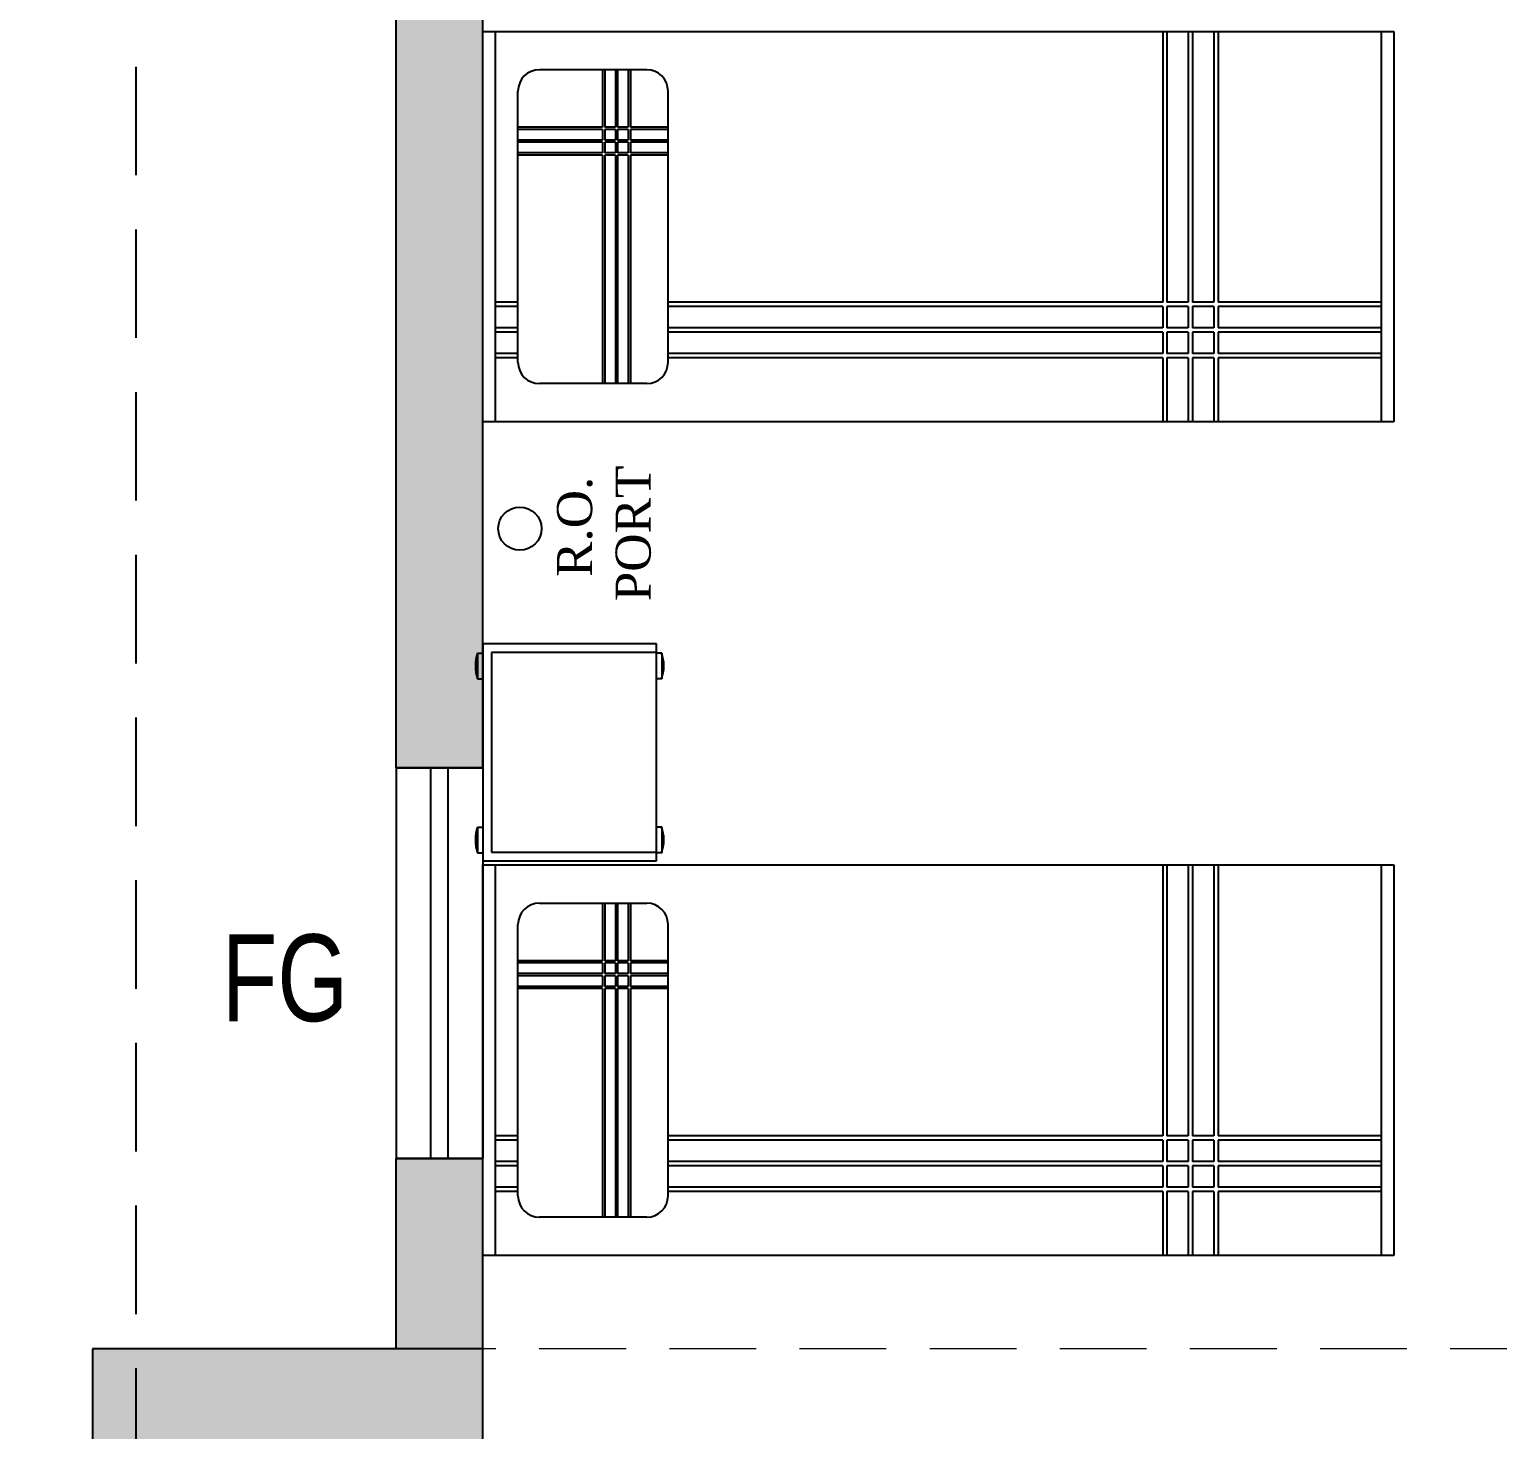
# Model space of a CAD drawing. Extents: x 11034434 to 11724204, y -4674497 to -3911811.
# Drawn here: x 11639349 to 11642733, y -4547449 to -4544222 of the extents above; entities that cross this region are included whole.
import ezdxf

# ---------------------------------------------------------------- set-up
doc = ezdxf.new("R2010")
doc.units = 0
doc.header["$MEASUREMENT"] = 0
doc.linetypes.add('DASHED', pattern=[0.75, 0.5, -0.25])
doc.linetypes.add('HIDDEN', pattern=[0.375, 0.25, -0.125])
doc.layers.get('0').update_dxf_attribs({"color": 251, "linetype": 'CONTINUOUS'})
for name, color, linetype in [('BEAM', 251, 'CONTINUOUS'), ('HATCH', 251, 'CONTINUOUS'), ('HS', 251, 'CONTINUOUS')]:
    doc.layers.add(name, color=color, linetype=linetype)
doc.layers.add('OT TEXT', color=251, linetype='CONTINUOUS', lineweight=5)
doc.styles.add('ARIAL', font='arial.ttf', dxfattribs={"width": 0.75})
doc.styles.get("Standard").update_dxf_attribs({"font": 'arial.ttf'})

msp = doc.modelspace()

# ---------------------------------------------------------------- hatches: boundary and pattern name
at = {"layer": 'HATCH', "ltscale": 500}
h = msp.add_hatch(color=251, dxfattribs=at)
h.dxf.hatch_style = 1
h.paths.add_polyline_path([(11633364, -4566323), (11633664, -4566323), (11633664, -4567223), (11633364, -4567223)])
h.paths.add_polyline_path([(11676774, -4570188), (11677674, -4570188), (11677674, -4570488), (11676774, -4570488)])
h.paths.add_polyline_path([(11651189, -4576253), (11651489, -4576253), (11651489, -4577153), (11651189, -4577153)])
h.paths.add_polyline_path([(11673574, -4576253), (11674174, -4576253), (11674174, -4576553), (11673574, -4576553)])
h.paths.add_polyline_path([(11629934, -4558133), (11630684, -4558133), (11630684, -4558433), (11629934, -4558433)])
h.paths.add_polyline_path([(11629934, -4561663), (11630834, -4561663), (11630834, -4561963), (11629934, -4561963)])
h.paths.add_polyline_path([(11666915.7, -4576153), (11667744, -4576153), (11667744, -4576453), (11666915.7, -4576453)])
h.paths.add_polyline_path([(11643159, -4575553), (11643459, -4575553), (11643459, -4576453), (11643159, -4576453)])
h.paths.add_polyline_path([(11636989, -4575703), (11637289, -4575703), (11637289, -4576453), (11636989, -4576453)])
h.paths.add_polyline_path([(11636664, -4576478), (11636964, -4576478), (11636964, -4577228), (11636664, -4577228)])
h.paths.add_polyline_path([(11629934, -4547263), (11630684, -4547263), (11630684, -4547563), (11629934, -4547563)])
h.paths.add_polyline_path([(11676774, -4547263), (11677674, -4547263), (11677674, -4547563), (11676774, -4547563)])
h.paths.add_polyline_path([(11629834, -4566323), (11630134, -4566323), (11630134, -4567223), (11629834, -4567223)])
h.paths.add_polyline_path([(11636664, -4575703), (11636964, -4575703), (11636964, -4576453), (11636664, -4576453)])
h.paths.add_polyline_path([(11676674, -4533533), (11676974, -4533533), (11676974, -4532554.7), (11676674, -4532554.7)])
h.paths.add_polyline_path([(11629934, -4554533), (11630684, -4554533), (11630684, -4554833), (11629934, -4554833)])
h.paths.add_polyline_path([(11658389, -4576253), (11658689, -4576253), (11658689, -4577153), (11658389, -4577153)])
h.paths.add_polyline_path([(11676774, -4527303), (11677674, -4527303), (11677674, -4527603), (11676774, -4527603)])
h.paths.add_polyline_path([(11676774, -4543663), (11677674, -4543663), (11677674, -4543963), (11676774, -4543963)])
h.paths.add_polyline_path([(11629934, -4550933), (11630684, -4550933), (11630684, -4551233), (11629934, -4551233)])
h.paths.add_polyline_path([(11661989, -4570223), (11662289, -4570223), (11662289, -4571123), (11661989, -4571123)])
h.paths.add_polyline_path([(11676774, -4550933), (11677674, -4550933), (11677674, -4551233), (11676774, -4551233)])
h.paths.add_polyline_path([(11634979, -4536533), (11635279, -4536533), (11635279, -4537133), (11634979, -4537133)])
h.paths.add_polyline_path([(11629934, -4536533), (11630834, -4536533), (11630834, -4536833), (11629934, -4536833)])
h.paths.add_polyline_path([(11676774, -4536533), (11677574, -4536533), (11677574, -4536833), (11676774, -4536833)])
h.paths.add_polyline_path([(11673574, -4565263), (11674272.9, -4565263), (11674272.9, -4565563), (11673574, -4565563)])
h.paths.add_polyline_path([(11670744, -4576153), (11671572.3, -4576153), (11671572.3, -4576453), (11670744, -4576453)])
h.paths.add_polyline_path([(11676774, -4558133), (11677674, -4558133), (11677674, -4558433), (11676774, -4558433)])
h.paths.add_polyline_path([(11634979, -4532933), (11635279, -4532933), (11635279, -4533533), (11634979, -4533533)])
h.paths.add_polyline_path([(11635304, -4532933), (11635604, -4532933), (11635604, -4533533), (11635304, -4533533)])
h.paths.add_polyline_path([(11631314, -4532633), (11631614, -4532633), (11631614, -4533533), (11631314, -4533533)])
h.paths.add_polyline_path([(11676774, -4576153), (11677674, -4576153), (11677674, -4576453), (11676774, -4576453)])
h.paths.add_polyline_path([(11649424, -4525003), (11649724, -4525003), (11649724, -4525903), (11649424, -4525903)])
h.paths.add_polyline_path([(11655454, -4525003), (11655754, -4525003), (11655754, -4525903), (11655454, -4525903)])
h.paths.add_polyline_path([(11633364, -4575703), (11633664, -4575703), (11633664, -4576453), (11633364, -4576453)])
h.paths.add_polyline_path([(11635304, -4536533), (11635604, -4536533), (11635604, -4537133), (11635304, -4537133)])
h.paths.add_polyline_path([(11646124, -4525003), (11646424, -4525003), (11646424, -4525903), (11646124, -4525903)])
h.paths.add_polyline_path([(11631314, -4526753), (11631614, -4526753), (11631614, -4527503), (11631314, -4527503)])
h.paths.add_polyline_path([(11634979, -4540133), (11635279, -4540133), (11635279, -4540733), (11634979, -4540733)])
h.paths.add_polyline_path([(11635304, -4540733), (11635604, -4540733), (11635604, -4540133), (11635304, -4540133)])
h.paths.add_polyline_path([(11633364, -4561213), (11633664, -4561213), (11633664, -4561963), (11633364, -4561963)])
h.paths.add_polyline_path([(11634979, -4526753), (11635279, -4526753), (11635279, -4527503), (11634979, -4527503)])
h.paths.add_polyline_path([(11632914, -4576478), (11633664, -4576478), (11633664, -4576778), (11632914, -4576778)])
h.paths.add_polyline_path([(11661989, -4576253), (11662289, -4576253), (11662289, -4577153), (11661989, -4577153)])
h.paths.add_polyline_path([(11633364, -4570223), (11633664, -4570223), (11633664, -4570973), (11633364, -4570973)])
h.paths.add_polyline_path([(11654789, -4576253), (11655089, -4576253), (11655089, -4577153), (11654789, -4577153)])
h.paths.add_polyline_path([(11676774, -4540133), (11677674, -4540133), (11677674, -4540433), (11676774, -4540433)])
h.paths.add_polyline_path([(11629934, -4543663), (11630684, -4543663), (11630684, -4543963), (11629934, -4543963)])
h.paths.add_polyline_path([(11670744, -4576478), (11671344, -4576478), (11671344, -4576778), (11670744, -4576778)])
h.paths.add_polyline_path([(11629659, -4576478), (11630409, -4576478), (11630409, -4576778), (11629659, -4576778)])
h.paths.add_polyline_path([(11667144, -4576478), (11667744, -4576478), (11667744, -4576778), (11667144, -4576778)])
h.paths.add_polyline_path([(11630834, -4540133), (11629934, -4540133), (11629934, -4540433), (11630834, -4540433)])
h.paths.add_polyline_path([(11643159, -4570223), (11643459, -4570223), (11643459, -4571123), (11643159, -4571123)])
h.paths.add_polyline_path([(11647589, -4576253), (11647889, -4576253), (11647889, -4577153), (11647589, -4577153)])
h.paths.add_polyline_path([(11667444, -4570223), (11667744, -4570223), (11667744, -4571123), (11667444, -4571123)])
h.paths.add_polyline_path([(11676774, -4561663), (11677674, -4561663), (11677674, -4561963), (11676774, -4561963)])
h.paths.add_polyline_path([(11676774, -4566923), (11677752.3, -4566923), (11677752.3, -4567223), (11676774, -4567223)])
h.paths.add_polyline_path([(11637734, -4526603), (11638034, -4526603), (11638034, -4527503), (11637734, -4527503)])
edge = h.paths.add_edge_path()
edge.add_line((11658239, -4526603), (11658239, -4527503))
edge.add_line((11670744, -4567223), (11671722.3, -4567223))
edge.add_line((11636664, -4561213), (11636664, -4561963))
edge.add_line((11658539, -4533533), (11658539, -4532633))
edge.add_line((11636964, -4570973), (11636964, -4570223))
edge.add_line((11636989, -4570223), (11636989, -4570973))
h.paths.add_polyline_path([(11655454, -4566923), (11656354, -4566923), (11656354, -4567223), (11655454, -4567223)], flags=17)
h.paths.add_polyline_path([(11640094, -4566323), (11640394, -4566323), (11640394, -4567223), (11640094, -4567223)], flags=17)
h.paths.add_polyline_path([(11636989, -4566473), (11637289, -4566473), (11637289, -4567223), (11636989, -4567223)], flags=17)
h.paths.add_polyline_path([(11636989, -4570223), (11637289, -4570223), (11637289, -4570973), (11636989, -4570973)], flags=17)
h.paths.add_polyline_path([(11645445.7, -4566923), (11646424, -4566923), (11646424, -4567223), (11645445.7, -4567223)], flags=17)
h.paths.add_polyline_path([(11647249.9, -4570223), (11648228.1, -4570223), (11648228.1, -4570523), (11647249.9, -4570523)], flags=17)
h.paths.add_polyline_path([(11660814, -4566923), (11661714, -4566923), (11661714, -4567223), (11660814, -4567223)], flags=17)
h.paths.add_polyline_path([(11649424, -4566923), (11650402.3, -4566923), (11650402.3, -4567223), (11649424, -4567223)], flags=17)
h.paths.add_polyline_path([(11666844, -4566923), (11667744, -4566923), (11667744, -4567223), (11666844, -4567223)], flags=17)
h.paths.add_polyline_path([(11636664, -4566473), (11636964, -4566473), (11636964, -4567223), (11636664, -4567223)], flags=17)
h.paths.add_polyline_path([(11636664, -4570223), (11636964, -4570223), (11636964, -4570973), (11636664, -4570973)], flags=17)
h.paths.add_polyline_path([(11660814, -4540133), (11661714, -4540133), (11661714, -4540433), (11660814, -4540433)], flags=17)
h.paths.add_polyline_path([(11655454, -4532933), (11655754, -4532933), (11655754, -4533533), (11655454, -4533533)], flags=16)
h.paths.add_polyline_path([(11655454, -4547263), (11656354, -4547263), (11656354, -4547563), (11655454, -4547563)], flags=17)
h.paths.add_polyline_path([(11652224, -4531073), (11652824, -4531073), (11652824, -4531373), (11652224, -4531373)], flags=17)
h.paths.add_polyline_path([(11652224, -4533233), (11652824, -4533233), (11652824, -4533533), (11652224, -4533533)], flags=16)
h.paths.add_polyline_path([(11660814, -4561663), (11661714, -4561663), (11661714, -4561963), (11660814, -4561963)], flags=17)
h.paths.add_polyline_path([(11636664, -4561213), (11636964, -4561213), (11636964, -4561963), (11636664, -4561963)], flags=17)
h.paths.add_polyline_path([(11646424, -4551233), (11645524, -4551233), (11645524, -4550933), (11646424, -4550933)], flags=17)
h.paths.add_polyline_path([(11639494, -4558133), (11640394, -4558133), (11640394, -4558433), (11639494, -4558433)], flags=17)
h.paths.add_polyline_path([(11646124, -4561363), (11646424, -4561363), (11646424, -4562263), (11646124, -4562263)], flags=17)
h.paths.add_polyline_path([(11639494, -4561663), (11640394, -4561663), (11640394, -4561963), (11639494, -4561963)], flags=17)
h.paths.add_polyline_path([(11655454, -4558133), (11656354, -4558133), (11656354, -4558433), (11655454, -4558433)], flags=17)
h.paths.add_polyline_path([(11636989, -4561213), (11637289, -4561213), (11637289, -4561963), (11636989, -4561963)], flags=17)
h.paths.add_polyline_path([(11639494, -4554533), (11640394, -4554533), (11640394, -4554833), (11639494, -4554833)], flags=17)
h.paths.add_polyline_path([(11660814, -4543663), (11661714, -4543663), (11661714, -4543963), (11660814, -4543963)], flags=17)
h.paths.add_polyline_path([(11660814, -4554533), (11661714, -4554533), (11661714, -4554833), (11660814, -4554833)], flags=17)
h.paths.add_polyline_path([(11660814, -4550933), (11661714, -4550933), (11661714, -4551233), (11660814, -4551233)], flags=17)
h.paths.add_polyline_path([(11664314, -4565263), (11664914, -4565263), (11664914, -4565563), (11664314, -4565563)], flags=17)
h.paths.add_polyline_path([(11670744, -4547263), (11671644, -4547263), (11671644, -4547563), (11670744, -4547563)], flags=17)
h.paths.add_polyline_path([(11666844, -4547263), (11667744, -4547263), (11667744, -4547563), (11666844, -4547563)], flags=17)
h.paths.add_polyline_path([(11649424, -4554233), (11649724, -4554233), (11649724, -4555133), (11649424, -4555133)], flags=17)
h.paths.add_polyline_path([(11655454, -4554533), (11656354, -4554533), (11656354, -4554833), (11655454, -4554833)], flags=17)
h.paths.add_polyline_path([(11670744, -4566923), (11671722.3, -4566923), (11671722.3, -4567223), (11670744, -4567223)], flags=17)
h.paths.add_polyline_path([(11646124, -4554233), (11646424, -4554233), (11646424, -4555133), (11646124, -4555133)], flags=17)
h.paths.add_polyline_path([(11667444, -4554233), (11667744, -4554233), (11667744, -4555133), (11667444, -4555133)], flags=17)
h.paths.add_polyline_path([(11649424, -4547263), (11650324, -4547263), (11650324, -4547563), (11649424, -4547563)], flags=17)
h.paths.add_polyline_path([(11662541.5, -4533233), (11663441.5, -4533233), (11663441.5, -4533533), (11662541.5, -4533533)], flags=17)
h.paths.add_polyline_path([(11666844, -4533233), (11667744, -4533233), (11667744, -4533533), (11666844, -4533533)], flags=17)
h.paths.add_polyline_path([(11670744, -4533233), (11671644, -4533233), (11671644, -4533533), (11670744, -4533533)], flags=17)
h.paths.add_polyline_path([(11655454, -4550933), (11656354, -4550933), (11656354, -4551233), (11655454, -4551233)], flags=17)
h.paths.add_polyline_path([(11649424, -4550933), (11650324, -4550933), (11650324, -4551233), (11649424, -4551233)], flags=17)
h.paths.add_polyline_path([(11642994, -4565263), (11643594, -4565263), (11643594, -4565563), (11642994, -4565563)], flags=17)
h.paths.add_polyline_path([(11655454, -4540133), (11656354, -4540133), (11656354, -4540433), (11655454, -4540433)], flags=17)
h.paths.add_polyline_path([(11639494, -4550933), (11640394, -4550933), (11640394, -4551233), (11639494, -4551233)], flags=17)
h.paths.add_polyline_path([(11670744, -4550933), (11671644, -4550933), (11671644, -4551233), (11670744, -4551233)], flags=17)
h.paths.add_polyline_path([(11666844, -4550933), (11667744, -4550933), (11667744, -4551233), (11666844, -4551233)], flags=17)
h.paths.add_polyline_path([(11670744, -4554233), (11671044, -4554233), (11671044, -4555133), (11670744, -4555133)], flags=17)
h.paths.add_polyline_path([(11649424, -4557833), (11649724, -4557833), (11649724, -4558733), (11649424, -4558733)], flags=17)
h.paths.add_polyline_path([(11670744, -4561363), (11671044, -4561363), (11671044, -4562263), (11670744, -4562263)], flags=17)
h.paths.add_polyline_path([(11655454, -4543663), (11656354, -4543663), (11656354, -4543963), (11655454, -4543963)], flags=17)
h.paths.add_polyline_path([(11667444, -4543363), (11667744, -4543363), (11667744, -4544263), (11667444, -4544263)], flags=17)
h.paths.add_polyline_path([(11670744, -4543363), (11671044, -4543363), (11671044, -4544263), (11670744, -4544263)], flags=17)
h.paths.add_polyline_path([(11645524, -4547263), (11646424, -4547263), (11646424, -4547563), (11645524, -4547563)], flags=17)
h.paths.add_polyline_path([(11660618.7, -4547262.8), (11661714, -4547263), (11661714, -4547563), (11660618.7, -4547562.8)], flags=17)
h.paths.add_polyline_path([(11639494, -4547263), (11640394, -4547263), (11640394, -4547563), (11639494, -4547563)], flags=17)
h.paths.add_polyline_path([(11654449.9, -4570223), (11655428.1, -4570223), (11655428.1, -4570523), (11654449.9, -4570523)], flags=17)
h.paths.add_polyline_path([(11646124, -4557833), (11646424, -4557833), (11646424, -4558733), (11646124, -4558733)], flags=17)
h.paths.add_polyline_path([(11641979, -4527503), (11642279, -4527503), (11642279, -4526703), (11641979, -4526703)], flags=17)
h.paths.add_polyline_path([(11670744, -4539833), (11671044, -4539833), (11671044, -4540733), (11670744, -4540733)], flags=17)
h.paths.add_polyline_path([(11646124, -4530473), (11646424, -4530473), (11646424, -4531373), (11646124, -4531373)], flags=17)
h.paths.add_polyline_path([(11660814, -4536533), (11661714, -4536533), (11661714, -4536833), (11660814, -4536833)], flags=17)
h.paths.add_polyline_path([(11655454, -4530473), (11655754, -4530473), (11655754, -4531373), (11655454, -4531373)], flags=17)
h.paths.add_polyline_path([(11641979, -4532633), (11642279, -4532633), (11642279, -4533533), (11641979, -4533533)], flags=17)
h.paths.add_polyline_path([(11658239, -4532633), (11658539, -4532633), (11658539, -4533533), (11658239, -4533533)], flags=16)
h.paths.add_polyline_path([(11639494, -4536533), (11640394, -4536533), (11640394, -4536833), (11639494, -4536833)], flags=17)
h.paths.add_polyline_path([(11649424, -4536533), (11650069, -4536533), (11650069, -4536833), (11649424, -4536833)], flags=17)
h.paths.add_polyline_path([(11637734, -4532633), (11638034, -4532633), (11638034, -4533533), (11637734, -4533533)], flags=17)
h.paths.add_polyline_path([(11667444, -4526603), (11667744, -4526603), (11667744, -4527503), (11667444, -4527503)], flags=17)
h.paths.add_polyline_path([(11646124, -4532633), (11646424, -4532633), (11646424, -4533533), (11646124, -4533533)], flags=17)
h.paths.add_polyline_path([(11662841.5, -4526603), (11663141.5, -4526603), (11663141.5, -4527503), (11662841.5, -4527503)], flags=17)
h.paths.add_polyline_path([(11670744, -4536533), (11671644, -4536533), (11671644, -4536833), (11670744, -4536833)], flags=17)
h.paths.add_polyline_path([(11646124, -4543363), (11646424, -4543363), (11646424, -4544263), (11646124, -4544263)], flags=17)
h.paths.add_polyline_path([(11639494, -4540133), (11640394, -4540133), (11640394, -4540433), (11639494, -4540433)], flags=17)
h.paths.add_polyline_path([(11658239, -4526603), (11658539, -4526603), (11658539, -4527503), (11658239, -4527503)], flags=17)
h.paths.add_polyline_path([(11666844, -4536533), (11667744, -4536533), (11667744, -4536833), (11666844, -4536833)], flags=17)
h.paths.add_polyline_path([(11670744, -4526603), (11671044, -4526603), (11671044, -4527503), (11670744, -4527503)], flags=17)
h.paths.add_polyline_path([(11658049.9, -4570223), (11659028.1, -4570223), (11659028.1, -4570523), (11658049.9, -4570523)], flags=17)
h.paths.add_polyline_path([(11655454, -4536533), (11656354, -4536533), (11656354, -4536833), (11655454, -4536833)], flags=17)
h.paths.add_polyline_path([(11655454, -4561663), (11656354, -4561663), (11656354, -4561963), (11655454, -4561963)], flags=17)
h.paths.add_polyline_path([(11649424, -4539833), (11649724, -4539833), (11649724, -4540733), (11649424, -4540733)], flags=17)
h.paths.add_polyline_path([(11660814, -4558133), (11661714, -4558133), (11661714, -4558433), (11660814, -4558433)], flags=17)
h.paths.add_polyline_path([(11646124, -4540733), (11646424, -4540733), (11646424, -4539835.4), (11646124, -4539835.4)], flags=17)
h.paths.add_polyline_path([(11667444, -4557833), (11667744, -4557833), (11667744, -4558733), (11667444, -4558733)], flags=17)
h.paths.add_polyline_path([(11649424, -4561363), (11649724, -4561363), (11649724, -4562263), (11649424, -4562263)], flags=17)
h.paths.add_polyline_path([(11670744, -4557833), (11671044, -4557833), (11671044, -4558733), (11670744, -4558733)], flags=17)
h.paths.add_polyline_path([(11645445.7, -4536533), (11646424, -4536533), (11646424, -4536833), (11645445.7, -4536833)], flags=17)
h.paths.add_polyline_path([(11667444, -4561363), (11667744, -4561363), (11667744, -4562263), (11667444, -4562263)], flags=17)
h.paths.add_polyline_path([(11649424, -4543363), (11649724, -4543363), (11649724, -4544263), (11649424, -4544263)], flags=17)
h.paths.add_polyline_path([(11639494, -4543663), (11640394, -4543663), (11640394, -4543963), (11639494, -4543963)], flags=17)
h.paths.add_polyline_path([(11667444, -4539833), (11667744, -4539833), (11667744, -4540733), (11667444, -4540733)], flags=17)
h.paths.add_polyline_path([(11671044, -4570280.2), (11670744, -4570280.2), (11670744, -4571201.3), (11671044, -4571201.3)])
at = {"layer": 'HS', "lineweight": -3, "ltscale": 500}
h = msp.add_hatch(color=256, dxfattribs=at)
h.dxf.hatch_style = 1
h.paths.add_polyline_path([(11640194, -4545924), (11640394, -4545924), (11640394, -4545172), (11640194, -4545172)])
h.paths.add_polyline_path([(11640394, -4543246.5), (11640394, -4541604.5), (11640194, -4541604.5), (11640194, -4543246.5)])
h.paths.add_polyline_path([(11640194, -4547263), (11640194, -4546824), (11640394, -4546824), (11640394, -4547263)])
h.paths.add_polyline_path([(11640194, -4543663), (11640194, -4543246.5), (11640394, -4543246.5), (11640394, -4543663)])
h.paths.add_polyline_path([(11640194, -4543963), (11640194, -4545172), (11640394, -4545172), (11640394, -4543963)])
h.paths.add_polyline_path([(11640194, -4540433), (11640194, -4540704.5), (11640394, -4540704.5), (11640394, -4540433)])

# ---------------------------------------------------------------- linework, layer by layer
at = {"linetype": 'DASHED', "lineweight": 25, "ltscale": 500}
msp.add_line((11639594, -4540933), (11639594, -4561163), dxfattribs=at)
at = {"lineweight": 25}
for p, q in [((11640194, -4545924), (11640194, -4543963)), ((11640394, -4545924), (11640394, -4543963)), ((11640394, -4544226.4), (11642494, -4544226.4)), ((11640423.5, -4545126.4), (11640423.5, -4544226.4)), ((11642464.5, -4544226.4), (11642464.5, -4545126.4)), ((11642494, -4544226.4), (11642494, -4545126.4)), ((11640524.2, -4544314.5), (11640771.7, -4544314.5)), ((11640475, -4544989.1), (11640475, -4544363.8)), ((11640820.9, -4544989.1), (11640820.9, -4544363.8)), ((11640771.7, -4545038.3), (11640524.2, -4545038.3)), ((11642494, -4545126.4), (11640394, -4545126.4)), ((11640794, -4545638.3), (11640394, -4545638.3)), ((11640394, -4545638.3), (11640394, -4546138.3)), ((11640794, -4546138.3), (11640794, -4545638.3)), ((11640381.8, -4545659.4), (11640381.8, -4545718.5)), ((11640381.8, -4545659.4), (11640394, -4545659.4)), ((11640413.7, -4545658), (11640413.7, -4546118.6)), ((11640794, -4545658), (11640413.7, -4545658)), ((11640806.2, -4545659.4), (11640794, -4545659.4)), ((11640806.2, -4545659.4), (11640806.2, -4545718.5)), ((11640381.8, -4545718.5), (11640394, -4545718.5)), ((11640806.2, -4545718.5), (11640794, -4545718.5)), ((11640194, -4545924), (11640194, -4546824)), ((11640194, -4545924), (11640394, -4545924)), ((11640274, -4546824), (11640274, -4545924)), ((11640314, -4546824), (11640314, -4545924)), ((11640394, -4545924), (11640394, -4546824)), ((11640381.8, -4546060.4), (11640381.8, -4546119.5)), ((11640381.8, -4546060.4), (11640394, -4546060.4)), ((11640806.2, -4546060.4), (11640794, -4546060.4)), ((11640806.2, -4546060.4), (11640806.2, -4546119.5)), ((11640381.8, -4546119.5), (11640394, -4546119.5)), ((11640394, -4546138.3), (11640794, -4546138.3)), ((11640394, -4546147.8), (11642494, -4546147.8)), ((11640394, -4547047.8), (11640394, -4546147.8)), ((11640413.7, -4546118.6), (11640794, -4546118.6)), ((11640423.5, -4547047.8), (11640423.5, -4546147.8)), ((11640806.2, -4546119.5), (11640794, -4546119.5)), ((11642464.5, -4546147.8), (11642464.5, -4547047.8)), ((11642494, -4546147.8), (11642494, -4547047.8)), ((11640524.2, -4546235.9), (11640771.7, -4546235.9)), ((11640475, -4546910.5), (11640475, -4546285.1)), ((11640820.9, -4546910.5), (11640820.9, -4546285.1)), ((11640194, -4546824), (11640394, -4546824)), ((11640194, -4547263), (11640194, -4546824)), ((11640394, -4551233), (11640394, -4546824)), ((11640771.7, -4546959.7), (11640524.2, -4546959.7)), ((11642494, -4547047.8), (11640394, -4547047.8)), ((11640394, -4547263), (11639494, -4547263)), ((11639494, -4547263), (11639494, -4547563))]:
    msp.add_line(p, q, dxfattribs=at)
at = {"lineweight": 25, "ltscale": 0.75}
for p, q in [((11641961.2, -4544226.4), (11641961.2, -4544850.8)), ((11641971, -4544226.4), (11641971, -4544850.8)), ((11642020.2, -4544226.4), (11642020.2, -4544850.8)), ((11642030.1, -4544226.4), (11642030.1, -4544850.8)), ((11642079.3, -4544226.4), (11642079.3, -4544850.8)), ((11642089.1, -4544226.4), (11642089.1, -4544850.8)), ((11640670, -4544314.5), (11640670, -4544447.3)), ((11640674.9, -4544314.5), (11640674.9, -4544447.3)), ((11640699.5, -4544314.5), (11640699.5, -4544447.3)), ((11640704.5, -4544314.5), (11640704.5, -4544447.3)), ((11640729.1, -4544314.5), (11640729.1, -4544447.3)), ((11640734, -4544314.5), (11640734, -4544447.3)), ((11640670, -4544447.3), (11640475, -4544447.3)), ((11640670, -4544452.2), (11640475, -4544452.2)), ((11640670, -4544452.2), (11640670, -4544476.8)), ((11640699.5, -4544447.3), (11640674.9, -4544447.3)), ((11640699.5, -4544452.2), (11640674.9, -4544452.2)), ((11640674.9, -4544452.2), (11640674.9, -4544476.8)), ((11640699.5, -4544452.2), (11640699.5, -4544476.8)), ((11640729.1, -4544447.3), (11640704.5, -4544447.3)), ((11640729.1, -4544452.2), (11640704.5, -4544452.2)), ((11640704.5, -4544452.2), (11640704.5, -4544476.8)), ((11640729.1, -4544452.2), (11640729.1, -4544476.8)), ((11640820.9, -4544447.3), (11640734, -4544447.3)), ((11640734, -4544452.2), (11640734, -4544476.8)), ((11640820.9, -4544452.2), (11640734, -4544452.2)), ((11640670, -4544476.8), (11640475, -4544476.8)), ((11640670, -4544481.8), (11640475, -4544481.8)), ((11640670, -4544481.8), (11640670, -4544506.4)), ((11640699.5, -4544476.8), (11640674.9, -4544476.8)), ((11640699.5, -4544481.8), (11640674.9, -4544481.8)), ((11640674.9, -4544481.8), (11640674.9, -4544506.4)), ((11640699.5, -4544481.8), (11640699.5, -4544506.4)), ((11640729.1, -4544476.8), (11640704.5, -4544476.8)), ((11640704.5, -4544481.8), (11640704.5, -4544506.4)), ((11640729.1, -4544481.8), (11640704.5, -4544481.8)), ((11640729.1, -4544481.8), (11640729.1, -4544506.4)), ((11640820.9, -4544476.8), (11640734, -4544476.8)), ((11640734, -4544481.8), (11640734, -4544506.4)), ((11640820.9, -4544481.8), (11640734, -4544481.8)), ((11640670, -4544506.4), (11640475, -4544506.4)), ((11640670, -4544511.3), (11640475, -4544511.3)), ((11640670, -4544511.3), (11640670, -4545038.3)), ((11640699.5, -4544506.4), (11640674.9, -4544506.4)), ((11640699.5, -4544511.3), (11640674.9, -4544511.3)), ((11640674.9, -4544511.3), (11640674.9, -4545038.3)), ((11640699.5, -4544511.3), (11640699.5, -4545038.3)), ((11640729.1, -4544506.4), (11640704.5, -4544506.4)), ((11640704.5, -4544511.3), (11640704.5, -4545038.3)), ((11640729.1, -4544511.3), (11640704.5, -4544511.3)), ((11640729.1, -4544511.3), (11640729.1, -4545038.3)), ((11640820.9, -4544506.4), (11640734, -4544506.4)), ((11640820.9, -4544511.3), (11640734, -4544511.3)), ((11640734, -4544511.3), (11640734, -4545038.3)), ((11640475, -4544850.8), (11640423.5, -4544850.8)), ((11640475, -4544860.7), (11640423.5, -4544860.7)), ((11641961.2, -4544850.8), (11640820.9, -4544850.8)), ((11641961.2, -4544860.7), (11640820.9, -4544860.7)), ((11641961.2, -4544860.7), (11641961.2, -4544909.9)), ((11642020.2, -4544850.8), (11641971, -4544850.8)), ((11642020.2, -4544860.7), (11641971, -4544860.7)), ((11641971, -4544860.7), (11641971, -4544909.9)), ((11642020.2, -4544860.7), (11642020.2, -4544909.9)), ((11642079.3, -4544850.8), (11642030.1, -4544850.8)), ((11642079.3, -4544860.7), (11642030.1, -4544860.7)), ((11642030.1, -4544860.7), (11642030.1, -4544909.9)), ((11642079.3, -4544860.7), (11642079.3, -4544909.9)), ((11642464.5, -4544850.8), (11642089.1, -4544850.8)), ((11642464.5, -4544860.7), (11642089.1, -4544860.7)), ((11642089.1, -4544860.7), (11642089.1, -4544909.9)), ((11640475, -4544909.9), (11640423.5, -4544909.9)), ((11640475, -4544919.7), (11640423.5, -4544919.7)), ((11641961.2, -4544909.9), (11640820.9, -4544909.9)), ((11641961.2, -4544919.7), (11640820.9, -4544919.7)), ((11641961.2, -4544919.7), (11641961.2, -4544968.9)), ((11642020.2, -4544909.9), (11641971, -4544909.9)), ((11642020.2, -4544919.7), (11641971, -4544919.7)), ((11641971, -4544919.7), (11641971, -4544968.9)), ((11642020.2, -4544919.7), (11642020.2, -4544968.9)), ((11642079.3, -4544909.9), (11642030.1, -4544909.9)), ((11642079.3, -4544919.7), (11642030.1, -4544919.7)), ((11642030.1, -4544919.7), (11642030.1, -4544968.9)), ((11642079.3, -4544919.7), (11642079.3, -4544968.9)), ((11642464.5, -4544909.9), (11642089.1, -4544909.9)), ((11642464.5, -4544919.7), (11642089.1, -4544919.7)), ((11642089.1, -4544919.7), (11642089.1, -4544968.9)), ((11640475, -4544968.9), (11640423.5, -4544968.9)), ((11640475, -4544978.8), (11640423.5, -4544978.8)), ((11641961.2, -4544968.9), (11640820.9, -4544968.9)), ((11641961.2, -4544978.8), (11640820.9, -4544978.8)), ((11641961.2, -4544978.8), (11641961.2, -4545126.4)), ((11642020.2, -4544968.9), (11641971, -4544968.9)), ((11642020.2, -4544978.8), (11641971, -4544978.8)), ((11641971, -4544978.8), (11641971, -4545126.4)), ((11642020.2, -4544978.8), (11642020.2, -4545126.4)), ((11642079.3, -4544968.9), (11642030.1, -4544968.9)), ((11642079.3, -4544978.8), (11642030.1, -4544978.8)), ((11642030.1, -4544978.8), (11642030.1, -4545126.4)), ((11642079.3, -4544978.8), (11642079.3, -4545126.4)), ((11642464.5, -4544968.9), (11642089.1, -4544968.9)), ((11642464.5, -4544978.8), (11642089.1, -4544978.8)), ((11642089.1, -4544978.8), (11642089.1, -4545126.4)), ((11641961.2, -4546147.8), (11641961.2, -4546772.2)), ((11641971, -4546147.8), (11641971, -4546772.2)), ((11642020.2, -4546147.8), (11642020.2, -4546772.2)), ((11642030.1, -4546147.8), (11642030.1, -4546772.2)), ((11642079.3, -4546147.8), (11642079.3, -4546772.2)), ((11642089.1, -4546147.8), (11642089.1, -4546772.2)), ((11640670, -4546235.9), (11640670, -4546368.7)), ((11640674.9, -4546235.9), (11640674.9, -4546368.7)), ((11640699.5, -4546235.9), (11640699.5, -4546368.7)), ((11640704.5, -4546235.9), (11640704.5, -4546368.7)), ((11640729.1, -4546235.9), (11640729.1, -4546368.7)), ((11640734, -4546235.9), (11640734, -4546368.7)), ((11640670, -4546368.7), (11640475, -4546368.7)), ((11640670, -4546373.6), (11640475, -4546373.6)), ((11640670, -4546373.6), (11640670, -4546398.2)), ((11640699.5, -4546368.7), (11640674.9, -4546368.7)), ((11640699.5, -4546373.6), (11640674.9, -4546373.6)), ((11640674.9, -4546373.6), (11640674.9, -4546398.2)), ((11640699.5, -4546373.6), (11640699.5, -4546398.2)), ((11640729.1, -4546368.7), (11640704.5, -4546368.7)), ((11640729.1, -4546373.6), (11640704.5, -4546373.6)), ((11640704.5, -4546373.6), (11640704.5, -4546398.2)), ((11640729.1, -4546373.6), (11640729.1, -4546398.2)), ((11640820.9, -4546368.7), (11640734, -4546368.7)), ((11640734, -4546373.6), (11640734, -4546398.2)), ((11640820.9, -4546373.6), (11640734, -4546373.6)), ((11640670, -4546398.2), (11640475, -4546398.2)), ((11640670, -4546403.1), (11640475, -4546403.1)), ((11640670, -4546403.1), (11640670, -4546427.7)), ((11640699.5, -4546398.2), (11640674.9, -4546398.2)), ((11640699.5, -4546403.1), (11640674.9, -4546403.1)), ((11640674.9, -4546403.1), (11640674.9, -4546427.7)), ((11640699.5, -4546403.1), (11640699.5, -4546427.7)), ((11640729.1, -4546398.2), (11640704.5, -4546398.2)), ((11640704.5, -4546403.1), (11640704.5, -4546427.7)), ((11640729.1, -4546403.1), (11640704.5, -4546403.1)), ((11640729.1, -4546403.1), (11640729.1, -4546427.7)), ((11640820.9, -4546398.2), (11640734, -4546398.2)), ((11640734, -4546403.1), (11640734, -4546427.7)), ((11640820.9, -4546403.1), (11640734, -4546403.1)), ((11640670, -4546427.7), (11640475, -4546427.7)), ((11640670, -4546432.7), (11640475, -4546432.7)), ((11640670, -4546432.7), (11640670, -4546959.7)), ((11640699.5, -4546427.7), (11640674.9, -4546427.7)), ((11640699.5, -4546432.7), (11640674.9, -4546432.7)), ((11640674.9, -4546432.7), (11640674.9, -4546959.7)), ((11640699.5, -4546432.7), (11640699.5, -4546959.7)), ((11640729.1, -4546427.7), (11640704.5, -4546427.7)), ((11640704.5, -4546432.7), (11640704.5, -4546959.7)), ((11640729.1, -4546432.7), (11640704.5, -4546432.7)), ((11640729.1, -4546432.7), (11640729.1, -4546959.7)), ((11640820.9, -4546427.7), (11640734, -4546427.7)), ((11640820.9, -4546432.7), (11640734, -4546432.7)), ((11640734, -4546432.7), (11640734, -4546959.7)), ((11640475, -4546772.2), (11640423.5, -4546772.2)), ((11640475, -4546782.1), (11640423.5, -4546782.1)), ((11641961.2, -4546772.2), (11640820.9, -4546772.2)), ((11641961.2, -4546782.1), (11640820.9, -4546782.1)), ((11641961.2, -4546782.1), (11641961.2, -4546831.3)), ((11642020.2, -4546772.2), (11641971, -4546772.2)), ((11642020.2, -4546782.1), (11641971, -4546782.1)), ((11641971, -4546782.1), (11641971, -4546831.3)), ((11642020.2, -4546782.1), (11642020.2, -4546831.3)), ((11642079.3, -4546772.2), (11642030.1, -4546772.2)), ((11642079.3, -4546782.1), (11642030.1, -4546782.1)), ((11642030.1, -4546782.1), (11642030.1, -4546831.3)), ((11642079.3, -4546782.1), (11642079.3, -4546831.3)), ((11642464.5, -4546772.2), (11642089.1, -4546772.2)), ((11642464.5, -4546782.1), (11642089.1, -4546782.1)), ((11642089.1, -4546782.1), (11642089.1, -4546831.3)), ((11640475, -4546831.3), (11640423.5, -4546831.3)), ((11640475, -4546841.1), (11640423.5, -4546841.1)), ((11641961.2, -4546831.3), (11640820.9, -4546831.3)), ((11641961.2, -4546841.1), (11640820.9, -4546841.1)), ((11641961.2, -4546841.1), (11641961.2, -4546890.3)), ((11642020.2, -4546831.3), (11641971, -4546831.3)), ((11642020.2, -4546841.1), (11641971, -4546841.1)), ((11641971, -4546841.1), (11641971, -4546890.3)), ((11642020.2, -4546841.1), (11642020.2, -4546890.3)), ((11642079.3, -4546831.3), (11642030.1, -4546831.3)), ((11642079.3, -4546841.1), (11642030.1, -4546841.1)), ((11642030.1, -4546841.1), (11642030.1, -4546890.3)), ((11642079.3, -4546841.1), (11642079.3, -4546890.3)), ((11642464.5, -4546831.3), (11642089.1, -4546831.3)), ((11642464.5, -4546841.1), (11642089.1, -4546841.1)), ((11642089.1, -4546841.1), (11642089.1, -4546890.3)), ((11640475, -4546890.3), (11640423.5, -4546890.3)), ((11641961.2, -4546890.3), (11640820.9, -4546890.3)), ((11642020.2, -4546890.3), (11641971, -4546890.3)), ((11642079.3, -4546890.3), (11642030.1, -4546890.3)), ((11642464.5, -4546890.3), (11642089.1, -4546890.3)), ((11640475, -4546900.2), (11640423.5, -4546900.2)), ((11641961.2, -4546900.2), (11640820.9, -4546900.2)), ((11641961.2, -4546900.2), (11641961.2, -4547047.8)), ((11642020.2, -4546900.2), (11641971, -4546900.2)), ((11641971, -4546900.2), (11641971, -4547047.8)), ((11642020.2, -4546900.2), (11642020.2, -4547047.8)), ((11642079.3, -4546900.2), (11642030.1, -4546900.2)), ((11642030.1, -4546900.2), (11642030.1, -4547047.8)), ((11642079.3, -4546900.2), (11642079.3, -4547047.8)), ((11642464.5, -4546900.2), (11642089.1, -4546900.2)), ((11642089.1, -4546900.2), (11642089.1, -4547047.8))]:
    msp.add_line(p, q, dxfattribs=at)
at = {"lineweight": 25, "ltscale": 500}
for p, q in [((11640394, -4545924), (11640194, -4545924)), ((11640394, -4547263), (11640394, -4546374)), ((11640394, -4546824), (11640194, -4546824))]:
    msp.add_line(p, q, dxfattribs=at)
at = {"color": 1, "ltscale": 500}
msp.add_circle((11640479.3, -4545372.5), 49.8, dxfattribs=at)
for centre, radius, start, end in [((11640524.2, -4544363.8), 49.2, 90, 180), ((11640771.7, -4544363.8), 49.2, 360, 90), ((11640524.2, -4544989.1), 49.2, 180, 270), ((11640771.7, -4544989.1), 49.2, 270, 360), ((11640468, -4545688.9), 91.1, 161.0753, 198.9246), ((11640720, -4545688.9), 91.1, 341.0753, 18.9246), ((11640468, -4546090), 91.1, 161.0753, 198.9246), ((11640720, -4546090), 91.1, 341.0753, 18.9246), ((11640524.2, -4546285.1), 49.2, 90, 180), ((11640771.7, -4546285.1), 49.2, 360, 90), ((11640524.2, -4546910.5), 49.2, 180, 270), ((11640771.7, -4546910.5), 49.2, 270, 360)]:
    msp.add_arc(centre, radius, start, end)
at = {"layer": 'BEAM', "linetype": 'HIDDEN', "lineweight": 18, "ltscale": 800}
msp.add_line((11645524, -4547263), (11640394, -4547263), dxfattribs=at)

# ---------------------------------------------------------------- texts
at = {"lineweight": 20, "style": 'ARIAL', "width": 0.75}
msp.add_text('FG', height=200, dxfattribs=at).set_placement((11639792.3, -4546507.8))
at = {"layer": 'OT TEXT', "color": 117, "lineweight": 15, "insert": (11640673.4, -4545383.6), "char_height": 81, "width": 265.622, "attachment_point": 5, "rotation": 90}
msp.add_mtext('{\\fTimes New Roman|b0|i0|c0|p18;\\C5; R.O.\\PPORT }', dxfattribs=at)

doc.saveas('drawing.dxf')
